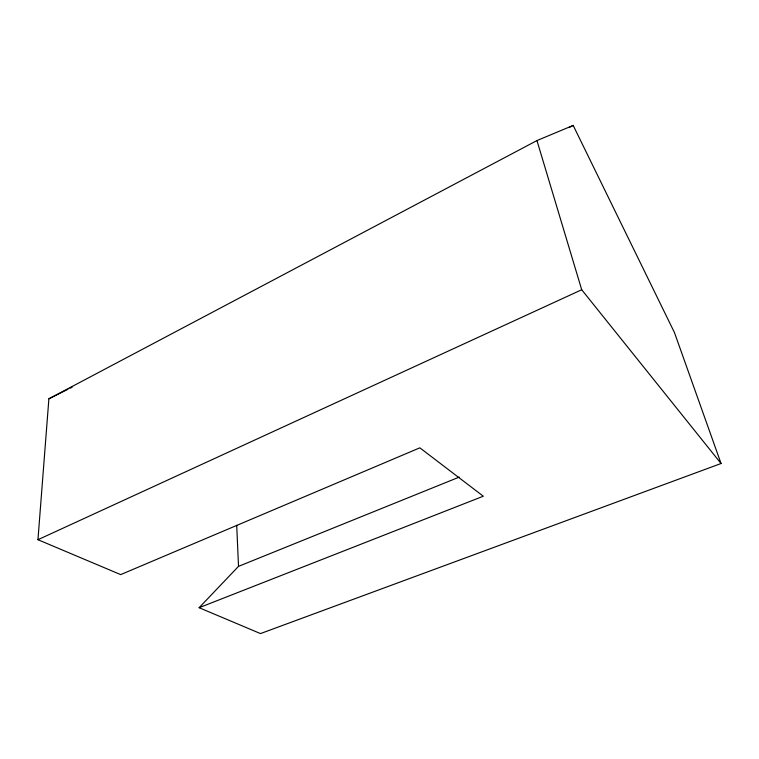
<?xml version="1.0" encoding="UTF-8"?>
<svg xmlns="http://www.w3.org/2000/svg" width="759" height="759" viewBox="0 0 759 759"><rect width="100%" height="100%" fill="white"/><g stroke="black" fill="none" stroke-linecap="round" stroke-linejoin="round"><path stroke-width="1.14" d="M199.124 607.703L483.303 496.215L419.85 447.829L120.681 574.61L37.95 539.706L48.889 398.788L536.955 140.567L573.187 125.415L674.447 332.546L721.05 463.512L260.489 633.585L199.124 607.703L238.516 566.356L459.252 477.098M569.003 127.616L573.187 125.415M48.889 398.788L67.912 389.282M70.027 388.228L72.143 387.175M37.95 539.706L581.707 289.748L721.05 463.512M536.955 140.567L581.707 289.748M236.704 525.285L238.516 566.356"/></g></svg>
